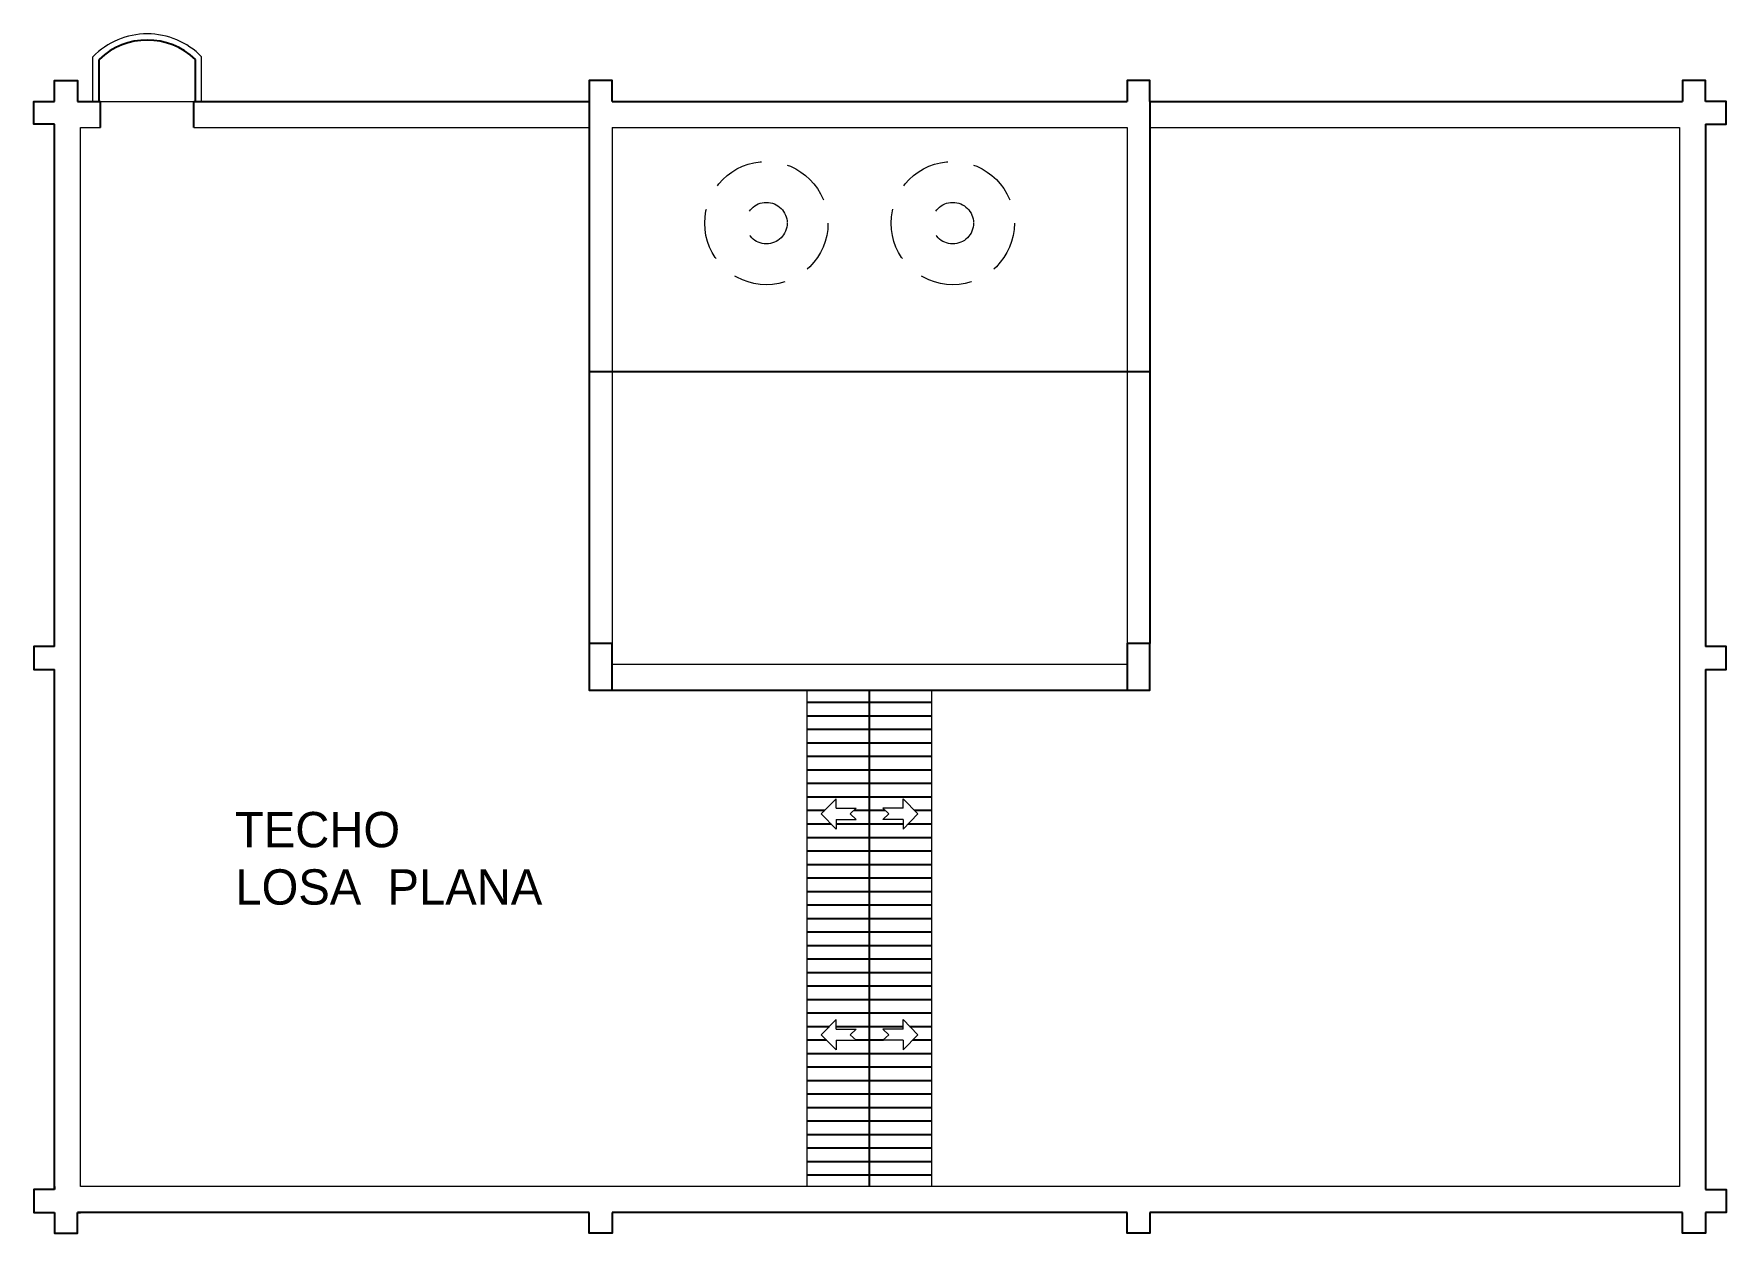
# Model space of a CAD drawing. Header units: millimetres. Extents: x 63.06 to 71.21, y 84.45 to 90.23.
import ezdxf

# ---------------------------------------------------------------- set-up
doc = ezdxf.new("R2010")
doc.units = ezdxf.units.MM
doc.linetypes.add('HIDDEN', pattern=[0.375, 0.25, -0.125])
for name, color, linetype in [('0.4', 4, 'Continuous'), ('02', 2, 'Continuous'), ('03', 3, 'Continuous'), ('2', 2, 'Continuous'), ('251', 251, 'Continuous'), ('252', 252, 'Continuous')]:
    doc.layers.add(name, color=color, linetype=linetype)
doc.layers.add('07', color=7, linetype='Continuous', lineweight=0)
doc.styles.add('STYLUS', font='stylu.ttf')
pattern_1 = [(0, (-175.320135, 207.117396), (0, 0.065029141), [])]

# ---------------------------------------------------------------- blocks, each defined once
blk = doc.blocks.new('A$C30935E60')
for p, q in [((-0.072634, 0.379084), (0.249077, 0.694517)), ((0.129287, 0.379084), (-0.072634, 0.379084)), ((0.129287, 0.379084), (0.129287, -0.047607)), ((0.570787, 0.379084), (0.249077, 0.694517)), ((0.368866, 0.379084), (0.570787, 0.379084)), ((0.368866, 0.379084), (0.368866, -0.047607)), ((0.249077, 0.078728), (0.129287, -0.047607)), ((0.249077, 0.078728), (0.368866, -0.047607))]:
    blk.add_line(p, q)

msp = doc.modelspace()

# ---------------------------------------------------------------- hatches: boundary and pattern name
at = {"layer": '251'}
h = msp.add_hatch(dxfattribs=at)
h.set_pattern_fill('LINE', color=256, scale=0.020482, style=0)
h.set_pattern_definition(pattern_1)
h.paths.add_polyline_path([(67.0816, 87.0672), (66.9361, 87.0672), (66.9361, 86.4984), (67.0172, 86.4984), (66.9885, 86.4712), (67.0172, 86.444), (66.9361, 86.444), (66.9361, 85.4352), (67.0172, 85.4352), (66.9885, 85.408), (67.0172, 85.3808), (66.9361, 85.3808), (66.9361, 84.6772), (67.0816, 84.6772)])
h.paths.add_polyline_path([(67.227, 86.444), (67.146, 86.444), (67.1747, 86.4712), (67.146, 86.4984), (67.227, 86.4984), (67.227, 87.0672), (67.0816, 87.0672), (67.0816, 84.6772), (67.227, 84.6772), (67.227, 85.3808), (67.146, 85.3808), (67.1747, 85.408), (67.146, 85.4352), (67.227, 85.4352)])
at = {"layer": '252'}
h = msp.add_hatch(dxfattribs=at)
h.set_pattern_fill('LINE', color=256, scale=0.020482, style=0)
h.set_pattern_definition(pattern_1)
h.paths.add_polyline_path([(67.3816, 87.0672), (67.227, 87.0672), (67.227, 86.4984), (67.2428, 86.4984), (67.2428, 86.5442), (67.3143, 86.4712), (67.2428, 86.3982), (67.2428, 86.444), (67.227, 86.444), (67.227, 85.4352), (67.2428, 85.4352), (67.2428, 85.481), (67.3143, 85.408), (67.2428, 85.335), (67.2428, 85.3808), (67.227, 85.3808), (67.227, 84.6772), (67.3816, 84.6772)])
h.paths.add_polyline_path([(66.9361, 86.444), (66.9204, 86.444), (66.9204, 86.3982), (66.8488, 86.4712), (66.9204, 86.5442), (66.9204, 86.4984), (66.9361, 86.4984), (66.9361, 87.0672), (66.7816, 87.0672), (66.7816, 84.6772), (66.9361, 84.6772), (66.9361, 85.3808), (66.9204, 85.3808), (66.9204, 85.335), (66.8488, 85.408), (66.9204, 85.481), (66.9204, 85.4352), (66.9361, 85.4352)])

# ---------------------------------------------------------------- linework, layer by layer
at = {"layer": '0.4'}
for p, q in [((65.7316, 89.9022), (65.7316, 88.6022)), ((68.4316, 89.9022), (68.4316, 88.6022))]:
    msp.add_line(p, q, dxfattribs=at)
for points in [[(65.8416, 89.9022), (65.8416, 90.0022), (65.7316, 90.0022), (65.7316, 89.9022)], [(68.4316, 89.9022), (68.4316, 90.0022), (68.3216, 90.0022), (68.3216, 89.9022)], [(65.8416, 89.9022), (68.3216, 89.9022)], [(65.7316, 88.6022), (68.4316, 88.6022)]]:
    msp.add_lwpolyline(points, dxfattribs=at)
for points in [[(65.8416, 87.2922), (65.7316, 87.2922), (65.7316, 87.0672), (65.8416, 87.0672)], [(68.4316, 87.2922), (68.3216, 87.2922), (68.3216, 87.0672), (68.4316, 87.0672)]]:
    msp.add_lwpolyline(points, close=True, dxfattribs=at)
at = {"layer": '03'}
for p, q in [((63.3778, 89.7772), (63.3778, 89.9022)), ((63.8278, 89.7772), (63.8278, 89.9022)), ((65.7316, 88.6022), (65.7316, 87.2922)), ((68.4316, 88.6022), (68.4316, 87.2922)), ((65.8416, 87.0672), (68.3216, 87.0672))]:
    msp.add_line(p, q, dxfattribs=at)
for points in [[(63.1566, 89.9022), (63.1566, 90.0022), (63.2666, 90.0022), (63.2666, 89.9022)], [(71.1066, 89.9022), (71.1066, 90.0022), (70.9966, 90.0022), (70.9966, 89.9022)], [(63.1566, 89.7922), (63.0566, 89.7922), (63.0566, 89.9022), (63.1566, 89.9022)], [(63.2666, 89.9022), (63.3778, 89.9022)], [(63.8278, 89.9022), (65.7316, 89.9022)], [(68.4316, 89.9022), (70.9966, 89.9022)], [(71.1066, 89.7922), (71.2066, 89.7922), (71.2066, 89.9022), (71.1066, 89.9022)], [(63.1566, 87.2772), (63.1566, 89.7922)], [(71.1066, 89.7922), (71.1066, 87.2772)], [(63.1566, 87.2772), (63.0566, 87.2772), (63.0566, 87.1672), (63.1566, 87.1672)], [(71.1066, 87.1672), (71.2066, 87.1672), (71.2066, 87.2772), (71.1066, 87.2772)], [(63.1566, 84.6622), (63.1566, 87.1672)], [(71.1066, 87.1672), (71.1066, 84.6622)], [(63.1566, 84.6622), (63.0566, 84.6622), (63.0566, 84.5522), (63.1566, 84.5522)], [(63.1566, 84.6772), (63.1566, 84.6622)], [(71.1066, 84.6772), (71.1066, 84.6622)], [(71.1066, 84.6622), (71.2066, 84.6622), (71.2066, 84.5522), (71.1066, 84.5522)], [(63.1566, 84.5522), (63.1566, 84.4522), (63.2666, 84.4522), (63.2666, 84.5522)], [(65.7316, 84.5522), (63.2666, 84.5522)], [(63.2666, 84.5522), (63.2816, 84.5522)], [(65.8416, 84.5522), (65.8416, 84.4522), (65.7316, 84.4522), (65.7316, 84.5522)], [(68.3216, 84.5522), (65.8416, 84.5522)], [(68.4316, 84.5522), (68.4316, 84.4522), (68.3216, 84.4522), (68.3216, 84.5522)], [(70.9966, 84.5522), (68.4316, 84.5522)], [(70.9966, 84.5522), (70.9816, 84.5522)], [(71.1066, 84.5522), (71.1066, 84.4522), (70.9966, 84.4522), (70.9966, 84.5522)]]:
    msp.add_lwpolyline(points, dxfattribs=at)
at = {"layer": '07'}
for p, q in [((63.3408, 89.9022), (63.3408, 90.1173)), ((63.8647, 89.9022), (63.8647, 90.1173)), ((63.3778, 89.9022), (63.8278, 89.9022)), ((63.2816, 89.7772), (63.3778, 89.7772)), ((63.2816, 84.6772), (63.2816, 89.7772)), ((63.8278, 89.7772), (65.7316, 89.7772)), ((65.8416, 89.7772), (68.3216, 89.7772)), ((65.8416, 89.7772), (65.8416, 88.6022)), ((68.3216, 89.7772), (68.3216, 88.6022)), ((68.4316, 89.7772), (70.9816, 89.7772)), ((70.9816, 89.7772), (70.9816, 84.6772)), ((65.8416, 88.6022), (65.8416, 87.2922)), ((68.3216, 88.6022), (68.3216, 87.2922)), ((65.8416, 87.1922), (68.3216, 87.1922)), ((66.7816, 84.6772), (66.7816, 87.0672)), ((67.3816, 84.6772), (67.3816, 87.0672)), ((70.9816, 84.6772), (63.2816, 84.6772))]:
    msp.add_line(p, q, dxfattribs=at)
at = {"layer": '07', "linetype": 'HIDDEN'}
for centre, radius in [((66.5843, 89.3162), 0.2968), ((67.482, 89.3162), 0.2968), ((66.5843, 89.3162), 0.1), ((67.482, 89.3162), 0.1)]:
    msp.add_circle(centre, radius, dxfattribs=at)
at = {"layer": '07'}
msp.add_arc((63.6028, 89.8616), 0.366, 44.30693, 135.69307, dxfattribs=at)
at = {"layer": '2'}
msp.add_line((67.0816, 84.6772), (67.0816, 87.0672), dxfattribs=at)
at = {"layer": '252'}
for p, q in [((63.3708, 89.9022), (63.3708, 90.1048)), ((63.8347, 89.9022), (63.8347, 90.1048))]:
    msp.add_line(p, q, dxfattribs=at)
msp.add_arc((63.6028, 89.8616), 0.336, 46.35248, 133.64752, dxfattribs=at)

# ---------------------------------------------------------------- block references
at = {"layer": '07', "yscale": 0.226813, "zscale": 0.226813}
for p, xscale, rotation in [((67.0064, 86.5277), -0.226813, 90), ((67.1568, 86.5277), 0.226813, 270), ((67.0064, 85.4645), -0.226813, 90), ((67.1568, 85.4645), 0.226813, 270)]:
    msp.add_blockref('A$C30935E60', p, dxfattribs=dict(at, xscale=xscale, rotation=rotation))

# ---------------------------------------------------------------- texts
at = {"layer": '02', "linetype": 'Continuous', "ltscale": 0.1, "style": 'STYLUS'}
for s, p in [('TECHO', (64.0249, 86.3105)), ('LOSA  PLANA', (64.027, 86.0344))]:
    msp.add_text(s, height=0.17, dxfattribs=at).set_placement(p)

doc.saveas('drawing.dxf')
